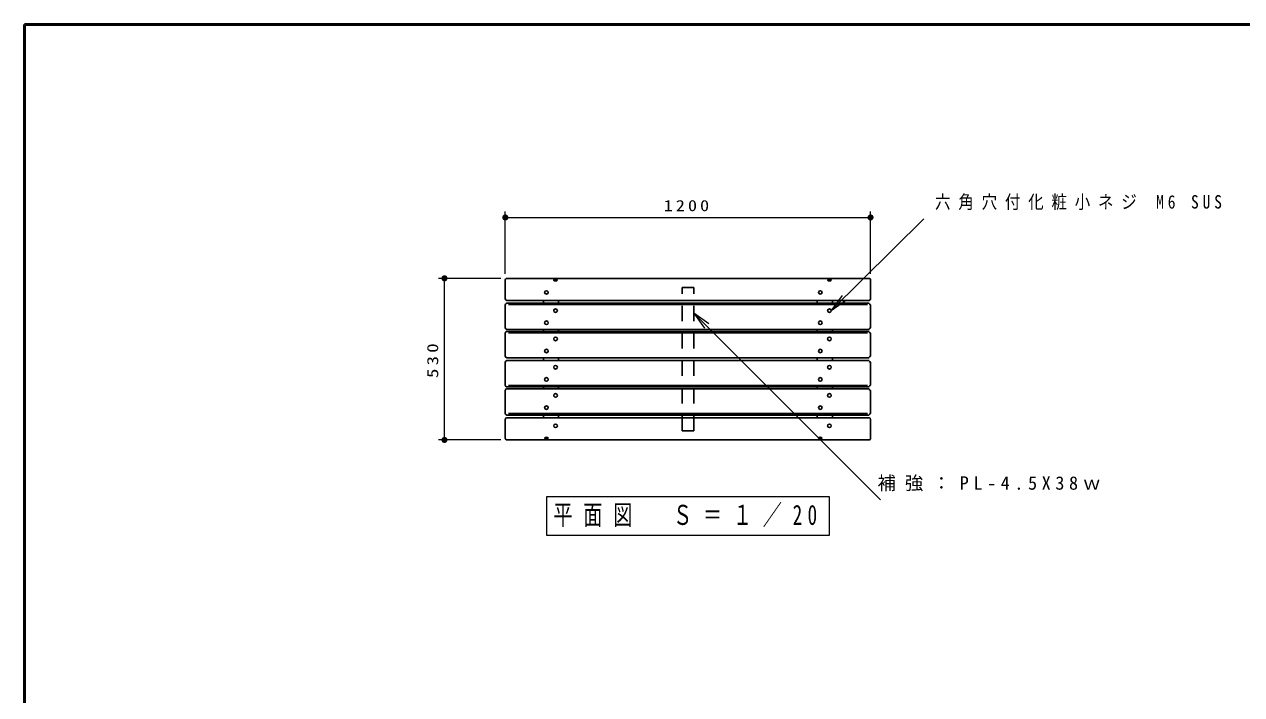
# Model space of a CAD drawing. Units: millimetres on the paper, scale 1:20. Extents: x -365 to 12, y -38 to 257.
# Drawn here: x -365 to -165, y 146.9 to 257 of the extents above; entities that cross this region are included whole.
import ezdxf

# ---------------------------------------------------------------- set-up
doc = ezdxf.new("R2010")
doc.units = ezdxf.units.MM
doc.linetypes.add('USER1', pattern=[4.5, 2.5, -2])
doc.layers.add('LY_1', color=7, linetype='Continuous', lineweight=25)
doc.layers.add('LY_2', color=7, linetype='Continuous', lineweight=13)
doc.styles.add('ＭＳ ゴシック', font='')
doc.styles.get('ＭＳ ゴシック').set_extended_font_data('MS Gothic')

# ---------------------------------------------------------------- blocks, each defined once
blk = doc.blocks.new('filled_dot')
at = {"color": 0, "linetype": 'Continuous', "lineweight": -2, "const_width": 1.25}
blk.add_lwpolyline([(-0.625, 0, 1), (0.625, 0, 1)], format="xyb", close=True, dxfattribs=at)
blk = doc.blocks.new('open_arrow')
at = {"color": 0, "linetype": 'Continuous', "lineweight": -2}
blk.add_lwpolyline([(7.5, 1.25), (0, 0), (7.5, -1.25)], dxfattribs=at)

msp = doc.modelspace()

# ---------------------------------------------------------------- linework, layer by layer
at = {"layer": 'LY_1', "lineweight": 13}
for p, q in [((-285.979, 216.037), (-285.979, 226.287)), ((-225.979, 216.037), (-225.979, 226.287)), ((-285.979, 225.287), (-225.979, 225.287)), ((-232.429, 209.981), (-217.217, 225.072)), ((-286.729, 215.287), (-296.979, 215.287)), ((-295.979, 188.749), (-295.979, 215.287)), ((-255.028, 209.589), (-224.33, 178.89)), ((-286.729, 188.749), (-296.979, 188.749)), ((-232.729, 179.399), (-279.229, 179.399)), ((-279.229, 179.399), (-279.229, 173.099)), ((-232.729, 173.099), (-232.729, 179.399)), ((-279.229, 173.099), (-232.729, 173.099))]:
    msp.add_line(p, q, dxfattribs=at)
at = {"layer": 'LY_1'}
for p, q in [((-285.979, 215.037), (-285.979, 211.913)), ((-285.729, 215.287), (-226.228, 215.287)), ((-225.979, 215.037), (-225.979, 211.913)), ((-285.979, 210.948), (-285.979, 207.147)), ((-285.729, 211.663), (-226.228, 211.663)), ((-285.729, 211.198), (-226.228, 211.198)), ((-285.479, 210.968), (-226.478, 210.968)), ((-279.729, 211.663), (-279.729, 211.198)), ((-277.229, 211.663), (-277.229, 211.198)), ((-234.729, 211.663), (-234.729, 211.198)), ((-232.229, 211.663), (-232.229, 211.198)), ((-225.979, 210.823), (-225.979, 207.272)), ((-285.979, 206.309), (-285.979, 202.508)), ((-285.729, 206.897), (-226.228, 206.897)), ((-285.729, 206.559), (-226.228, 206.559)), ((-285.479, 206.329), (-226.478, 206.329)), ((-279.729, 206.897), (-279.729, 206.559)), ((-277.229, 206.897), (-277.229, 206.559)), ((-234.729, 206.897), (-234.729, 206.559)), ((-232.229, 206.897), (-232.229, 206.559)), ((-225.979, 206.184), (-225.979, 202.633)), ((-285.729, 202.258), (-226.228, 202.258)), ((-279.729, 202.258), (-279.729, 201.778)), ((-277.229, 202.258), (-277.229, 201.778)), ((-234.729, 202.258), (-234.729, 201.778)), ((-232.229, 202.258), (-232.229, 201.778)), ((-285.979, 197.727), (-285.979, 201.528)), ((-285.729, 201.778), (-226.228, 201.778)), ((-225.979, 197.852), (-225.979, 201.403)), ((-285.979, 193.088), (-285.979, 196.889)), ((-285.729, 197.477), (-226.228, 197.477)), ((-285.729, 197.139), (-226.228, 197.139)), ((-285.479, 197.707), (-226.478, 197.707)), ((-279.729, 197.139), (-279.729, 197.477)), ((-277.229, 197.139), (-277.229, 197.477)), ((-234.729, 197.139), (-234.729, 197.477)), ((-232.229, 197.139), (-232.229, 197.477)), ((-225.979, 193.213), (-225.979, 196.764)), ((-285.979, 188.999), (-285.979, 192.123)), ((-285.729, 192.838), (-226.228, 192.838)), ((-285.729, 192.373), (-226.228, 192.373)), ((-285.479, 193.068), (-226.478, 193.068)), ((-279.729, 192.373), (-279.729, 192.838)), ((-277.229, 192.373), (-277.229, 192.838)), ((-234.729, 192.373), (-234.729, 192.838)), ((-232.229, 192.373), (-232.229, 192.838)), ((-225.979, 188.999), (-225.979, 192.123)), ((-285.729, 188.749), (-226.228, 188.749))]:
    msp.add_line(p, q, dxfattribs=at)
at = {"layer": 'LY_1', "linetype": 'USER1'}
for p, q in [((-256.928, 190.249), (-256.928, 213.787)), ((-255.028, 213.787), (-256.928, 213.787)), ((-255.028, 190.249), (-255.028, 213.787)), ((-255.028, 190.249), (-256.928, 190.249))]:
    msp.add_line(p, q, dxfattribs=at)
at = {"layer": 'LY_1'}
for centre, start, end in [((-285.729, 215.037), 90, 180.00003), ((-226.229, 215.037), 359.99996, 90), ((-285.729, 211.913), 180.00005, 270.00002), ((-285.729, 210.948), 90, 180.00003), ((-226.229, 211.913), 269.99996, 359.99995), ((-226.229, 210.823), 359.99996, 90), ((-285.729, 207.147), 180.00005, 270.00002), ((-285.729, 206.309), 90, 180.00003), ((-226.229, 207.272), 269.99996, 359.99995), ((-226.229, 206.184), 359.99996, 90), ((-285.729, 202.508), 180.00005, 270.00002), ((-226.229, 202.633), 269.99996, 359.99995), ((-285.729, 201.528), 89.99998, 179.99995), ((-226.229, 201.403), 0.00006, 90.00004), ((-285.729, 197.727), 179.99997, 270), ((-285.729, 196.889), 89.99998, 179.99995), ((-226.229, 197.852), 270, 0.00004), ((-226.229, 196.764), 0.00006, 90.00004), ((-285.729, 193.088), 179.99997, 270), ((-285.729, 192.123), 89.99998, 179.99995), ((-226.229, 193.213), 270, 0.00004), ((-226.229, 192.123), 0.00006, 90.00004), ((-285.729, 188.999), 179.99997, 270), ((-226.229, 188.999), 270, 0.00004)]:
    msp.add_arc(centre, 0.25, start, end, dxfattribs=at)
for centre, ratio in [((-277.729, 214.991), 0.446235), ((-232.729, 214.991), 0.446189), ((-279.229, 212.977), 0.948348), ((-234.229, 212.977), 0.948324), ((-277.729, 209.981), 0.997633), ((-232.729, 209.981), 0.997583), ((-279.229, 207.986), 0.997633), ((-234.229, 207.986), 0.997583), ((-277.729, 205.342), 0.99766), ((-232.729, 205.342), 0.997583), ((-279.229, 203.347), 0.997633), ((-234.229, 203.347), 0.99761), ((-277.729, 200.689), 0.997633), ((-232.729, 200.689), 0.99761), ((-279.229, 198.693), 0.99766), ((-234.229, 198.693), 0.997583), ((-277.729, 196.05), 0.997633), ((-232.729, 196.05), 0.997583), ((-279.229, 194.055), 0.997633), ((-234.229, 194.055), 0.997583), ((-277.729, 191.059), 0.948348), ((-232.729, 191.059), 0.948324), ((-279.229, 189.044), 0.446235), ((-234.229, 189.044), 0.446189)]:
    msp.add_ellipse(centre, major_axis=(0.3, 0), ratio=ratio, dxfattribs=at)
at = {"layer": 'LY_2', "lineweight": 50}
for p, q in [((0, 257), (-365, 257)), ((-365, 257), (-365, 0))]:
    msp.add_line(p, q, dxfattribs=at)

# ---------------------------------------------------------------- block references
at = {"layer": 'LY_1', "lineweight": 13, "xscale": 0.4, "yscale": 0.4}
msp.add_blockref('filled_dot', (-285.979, 225.287), dxfattribs=at)
for name, p, rotation in [('filled_dot', (-225.979, 225.287), 180), ('filled_dot', (-295.979, 215.287), 270), ('open_arrow', (-232.429, 209.981), 44.8), ('open_arrow', (-255.028, 209.589), 315), ('filled_dot', (-295.979, 188.749), 90)]:
    msp.add_blockref(name, p, dxfattribs=dict(at, rotation=rotation))

# ---------------------------------------------------------------- texts
at = {"layer": 'LY_1', "style": 'ＭＳ ゴシック'}
for s, insert, char_height, attachment_point in [('\\T1.33;\\W1.2;1200', (-255.979, 226.287), 1.833, 8), ('\\T1.5;\\W0.85;六角穴付化粧小ネジ\\~M6\\~SUS', (-215.381, 227.722), 2.199, 4), ('\\T1.5;補強：PL-4.5X38ｗ', (-224.825, 181.54), 2.199, 4), ('\\T1.56;\\W0.7;平面図\u3000Ｓ＝１／20', (-255.979, 176.249), 3.299, 5)]:
    msp.add_mtext(s, dxfattribs=dict(at, insert=insert, char_height=char_height, attachment_point=attachment_point))
at = {"layer": 'LY_1', "insert": (-296.979, 202.018), "char_height": 1.833, "attachment_point": 8, "rotation": 90, "style": 'ＭＳ ゴシック'}
msp.add_mtext('\\T1.33;\\W1.25;530', dxfattribs=at)

doc.saveas('drawing.dxf')
